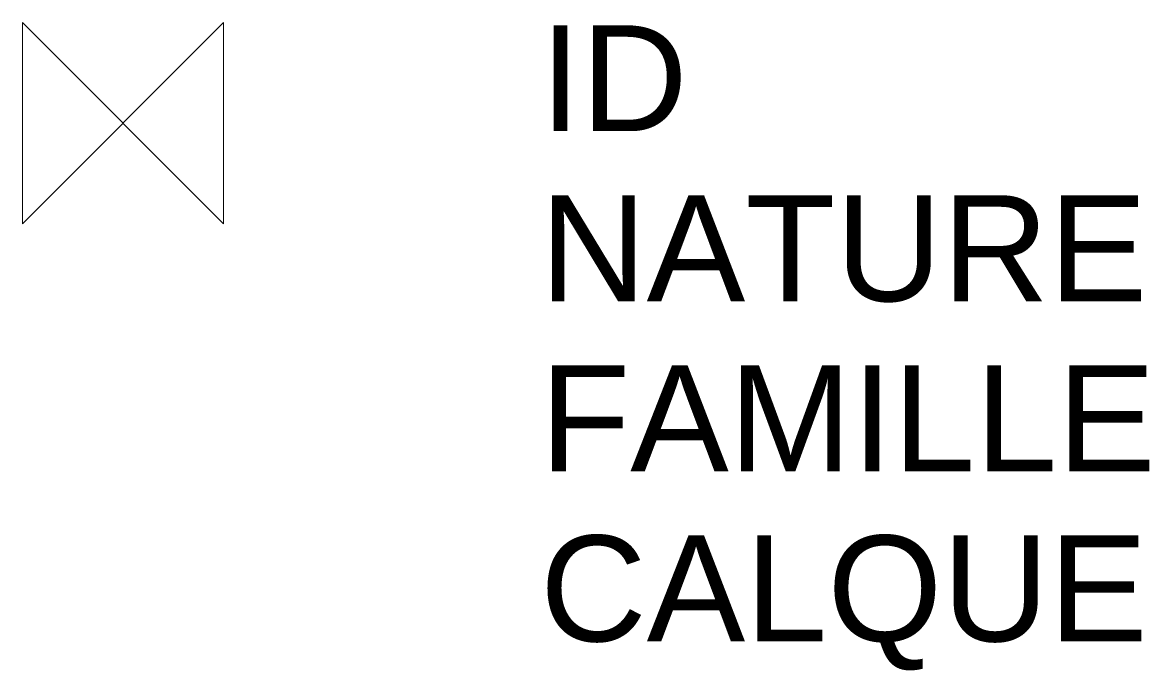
# Model space of a CAD drawing. Header units: metres. Extents: x 3268.86 to 3270.99, y 1879.22 to 1880.44.
import ezdxf

# ---------------------------------------------------------------- set-up
doc = ezdxf.new("R2010")
doc.units = ezdxf.units.M
doc.linetypes.add('Socle_Continu', pattern=[2.5, 2.5, 0])
doc.layers.add('CHAUF_SCT', color=6, linetype='Socle_Continu', lineweight=13)
doc.styles.get("Standard").update_dxf_attribs({"font": 'arial.ttf'})

msp = doc.modelspace()

# ---------------------------------------------------------------- linework, layer by layer
at = {"layer": 'CHAUF_SCT', "linetype": 'Socle_Continu'}
for p, q in [((3268.8592, 1880.0634), (3268.8592, 1880.4434)), ((3268.8592, 1880.4434), (3269.2392, 1880.0634)), ((3269.2392, 1880.4434), (3268.8592, 1880.0634)), ((3269.2392, 1880.0634), (3269.2392, 1880.4434))]:
    msp.add_line(p, q, dxfattribs=at)

# ---------------------------------------------------------------- texts
at = {"layer": 'CHAUF_SCT', "linetype": 'Socle_Continu', "flags": 9}
for tag, p, s in [('ID', (3269.8376, 1880.2382), 'EP_0364'), ('NATURE', (3269.8376, 1879.917), 'Vanne'), ('FAMILLE', (3269.8376, 1879.5957), 'Chauffage'), ('CALQUE', (3269.8376, 1879.2744), 'CHAUF_SCT')]:
    msp.add_attdef(tag, p, s, height=0.2, dxfattribs=at)

doc.saveas('drawing.dxf')
